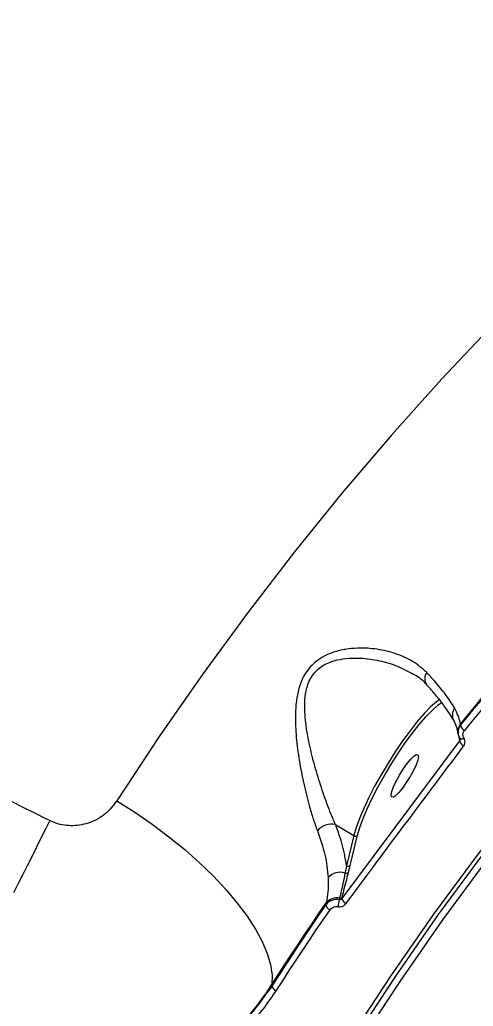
# Model space of a CAD drawing. Header units: millimetres. Extents: x -4335 to 4318, y -3792 to 3101.
# Drawn here: x 1080.8 to 1162.6, y 651.2 to 829.3 of the extents above; entities that cross this region are included whole.
import ezdxf

# ---------------------------------------------------------------- set-up
doc = ezdxf.new("R2010")
doc.units = ezdxf.units.MM
doc.layers.add('DIKOM_ОБЪЕКТ', color=7, linetype='Continuous')
doc.layers.add('DIKOM_РАЗМЕР_ОБЪЕКТА', color=7, linetype='Continuous')
doc.styles.add('style1', font='arial.ttf', dxfattribs={"width": 0.8})
doc.dimstyles.new('1-50', dxfattribs={"dimtxt": 300, "dimasz": 200, "dimexe": 100, "dimexo": 0, "dimgap": 100, "dimtad": 1, "dimtxsty": 'style1', "dimcen": 200, "dimclrd": 7, "dimclre": 7, "dimclrt": 7, "dimadec": 1, "dimazin": 2, "dimtfac": 1, "dimtmove": 0, "dimatfit": 2, "dimfxl": 0, "dimlwd": 25, "dimlwe": 18, "dimarcsym": 0})

# ---------------------------------------------------------------- blocks, each defined once
blk = doc.blocks.new('*D3')
at = {"layer": 'Defpoints', "color": 0, "transparency": 16777216}
for p in [(-2375.87, 1532.76), (1667.44, 1532.76), (-1786.5, -1525.94)]:
    blk.add_point(p, dxfattribs=at)
at = {"layer": 'DIKOM_РАЗМЕР_ОБЪЕКТА', "color": 7, "lineweight": 18, "transparency": 16777216}
for p, q in [((1667.44, 1532.76), (-2475.87, 1532.76)), ((-1786.5, -1525.94), (-2475.87, -1525.94))]:
    blk.add_line(p, q, dxfattribs=at)
at = {"layer": 'DIKOM_РАЗМЕР_ОБЪЕКТА', "color": 7, "lineweight": 25, "transparency": 16777216}
blk.add_line((-2375.87, -1325.94), (-2375.87, 1332.76), dxfattribs=at)
at = {"layer": 'DIKOM_РАЗМЕР_ОБЪЕКТА', "color": 7, "transparency": 16777216}
for points in [[(-2409.21, 1332.76), (-2342.54, 1332.76), (-2375.87, 1532.76)], [(-2409.21, -1325.94), (-2342.54, -1325.94), (-2375.87, -1525.94)]]:
    blk.add_solid(points, dxfattribs=at)
at = {"layer": 'DIKOM_РАЗМЕР_ОБЪЕКТА', "color": 7, "transparency": 16777216, "insert": (-2629.15, -119.32), "char_height": 300, "attachment_point": 5, "rotation": 90, "style": 'style1'}
blk.add_mtext('3050', dxfattribs=at)

msp = doc.modelspace()

# ---------------------------------------------------------------- linework, layer by layer
at = {"layer": 'DIKOM_ОБЪЕКТ', "color": 7, "linetype": 'Continuous', "lineweight": 15}
for p, q in [((1160.36, 701.988), (1160.324, 702.193)), ((1159.928, 700.298), (1159.904, 700.435)), ((1160.003, 700.082), (1160.173, 699.163)), ((1160.179, 699.125), (1138.926, 670.679)), ((1160.173, 699.163), (1160.179, 699.125)), ((1137.765, 684.036), (1141.076, 682.015)), ((1140.437, 676.645), (1141.76, 682.095)), ((1141.076, 682.015), (1139.752, 676.566)), ((1140.11, 675.367), (1140.437, 676.645)), ((1136.101, 669.874), (1136.016, 669.514)), ((1138.502, 670.719), (1138.434, 670.44)), ((1138.926, 670.679), (1138.974, 670.877)), ((1126.259, 654.857), (1126.275, 655.117))]:
    msp.add_line(p, q, dxfattribs=at)
at = {"layer": 'DIKOM_ОБЪЕКТ', "color": 7, "linetype": 'Continuous', "lineweight": 15, "flags": 128}
for points in [[(1226.606, 827.787), (1216.048, 819.59), (1205.683, 811.1), (1195.516, 802.323), (1185.554, 793.264), (1175.802, 783.927), (1166.266, 774.318), (1156.949, 764.441), (1147.858, 754.303), (1138.998, 743.908), (1130.373, 733.263), (1121.989, 722.374), (1113.849, 711.246), (1105.958, 699.885), (1098.321, 688.298)], [(1300.609, 801.318), (1289.474, 794.589), (1278.519, 787.527), (1267.75, 780.136), (1257.174, 772.422), (1246.798, 764.39), (1236.63, 756.044), (1226.675, 747.391), (1216.94, 738.435), (1207.432, 729.184), (1198.156, 719.642), (1189.12, 709.816), (1180.329, 699.713), (1171.788, 689.339), (1163.503, 678.701), (1155.48, 667.806), (1147.723, 656.661), (1140.239, 645.274), (1133.032, 633.651), (1126.106, 621.801), (1119.466, 609.732), (1113.117, 597.45)], [(1114.939, 596.664), (1121.27, 608.908), (1127.889, 620.942), (1134.794, 632.756), (1141.98, 644.344), (1149.442, 655.697), (1157.175, 666.808), (1165.174, 677.671), (1173.434, 688.276), (1181.949, 698.619), (1190.714, 708.692), (1199.724, 718.488), (1208.971, 728.001), (1218.45, 737.225), (1228.156, 746.153), (1238.081, 754.781), (1248.219, 763.101), (1258.563, 771.11), (1269.107, 778.8), (1279.844, 786.169), (1290.767, 793.21), (1301.868, 799.919)], [(1114.053, 597.445), (1120.398, 609.719), (1127.034, 621.781), (1133.955, 633.624), (1141.158, 645.239), (1148.638, 656.619), (1156.389, 667.757), (1164.407, 678.645), (1172.687, 689.276), (1181.222, 699.643), (1190.008, 709.74), (1199.039, 719.559), (1208.308, 729.095), (1217.81, 738.341), (1227.539, 747.291), (1237.488, 755.939), (1247.65, 764.279), (1258.019, 772.306), (1268.588, 780.015), (1276.707, 785.629)], [(1156.581, 706.631), (1155.984, 706.185), (1154.936, 705.247), (1153.776, 704.042), (1152.53, 702.597), (1151.226, 700.943), (1149.891, 699.116), (1148.556, 697.156), (1147.25, 695.107), (1146, 693.013), (1144.835, 690.919), (1143.78, 688.873), (1142.858, 686.918), (1142.09, 685.097), (1141.491, 683.451), (1141.076, 682.015)], [(1141.76, 682.095), (1142.163, 683.487), (1142.743, 685.083), (1143.489, 686.849), (1144.383, 688.744), (1145.406, 690.729), (1146.535, 692.759), (1147.747, 694.79), (1149.014, 696.777), (1150.308, 698.677), (1151.602, 700.449), (1152.867, 702.053), (1154.075, 703.454), (1155.2, 704.622), (1156.217, 705.532), (1157.04, 706.124)], [(1160.972, 699.568), (1160.828, 699.508), (1160.69, 699.464), (1160.564, 699.435), (1160.453, 699.422), (1160.359, 699.427), (1160.286, 699.448), (1160.236, 699.486), (1160.21, 699.539)], [(1149.855, 690.589), (1149.188, 689.784), (1148.608, 689.224), (1148.163, 688.953), (1147.89, 688.994), (1147.809, 689.344), (1147.929, 689.973), (1148.239, 690.832), (1148.713, 691.85), (1149.314, 692.945), (1149.993, 694.029), (1150.695, 695.013), (1151.363, 695.818), (1151.942, 696.378), (1152.387, 696.649), (1152.66, 696.608), (1152.741, 696.259), (1152.621, 695.629), (1152.312, 694.77), (1151.837, 693.752), (1151.236, 692.657), (1150.557, 691.573), (1149.855, 690.589)], [(1098.321, 688.298), (1101.541, 686.244), (1104.67, 684.075), (1107.68, 681.813), (1110.544, 679.478), (1113.234, 677.09), (1115.728, 674.672), (1118.001, 672.246), (1120.033, 669.833), (1121.806, 667.457), (1123.304, 665.138), (1124.512, 662.897), (1125.42, 660.756), (1126.02, 658.734), (1126.306, 656.848), (1126.275, 655.117)], [(1086.171, 684.716), (1085.393, 683.155), (1084.6, 681.567), (1083.795, 679.955), (1082.979, 678.323), (1082.153, 676.675), (1081.32, 675.014), (1080.481, 673.343), (1079.639, 671.667)], [(1126.275, 655.117), (1127.478, 656.983), (1128.689, 658.843), (1129.907, 660.697), (1131.132, 662.545), (1132.363, 664.387), (1133.602, 666.222), (1134.848, 668.051), (1136.101, 669.874)], [(1136.016, 669.514), (1134.772, 667.703), (1133.535, 665.886), (1132.305, 664.064), (1131.082, 662.235), (1129.865, 660.399), (1128.656, 658.558), (1127.454, 656.711), (1126.259, 654.857)], [(1127.041, 653.979), (1128.234, 655.828), (1129.433, 657.671), (1130.64, 659.509), (1131.853, 661.34), (1133.074, 663.165), (1134.301, 664.983), (1135.535, 666.796), (1136.777, 668.602)]]:
    msp.add_lwpolyline(points, dxfattribs=at)
at = {"layer": 'DIKOM_ОБЪЕКТ', "color": 7, "linetype": 'Continuous', "lineweight": 15}
for centre, radius, start, end in [((1546.409, 388.644), 497.367, 133.87304, 140.91913), ((1546.132, 388.518), 497.075, 133.88858, 140.90345), ((1545.99, 388.223), 495.983, 133.88876, 140.90339), ((1155.694, 710.336), 1.817, 142.66819, 216.42046), ((1161.075, 703.793), 2.205, 145.16791, 207.43871), ((1162.194, 700.816), 2.321, 143.64608, 189.47195), ((1161.696, 702.203), 1.354, 189.11552, 242.24505), ((1159.786, 699.426), 0.468, 325.7337, 2.07969), ((1161.477, 699.354), 1.318, 190.0102, 244.4574), ((1137.145, 680.541), 3.549, 79.94429, 138.24937), ((1141.371, 682.46), 0.534, 236.43228, 316.7945), ((1138.611, 672.465), 2.932, 72.32133, 138.01009), ((1139.732, 675.729), 0.523, 243.85723, 316.28644), ((1140.047, 677.01), 0.534, 236.43854, 316.78709), ((1138.005, 668.297), 2.473, 78.42062, 140.35882), ((1163.275, 665.872), 25.258, 169.5787, 172.45264), ((1138.601, 671.206), 0.497, 258.41776, 318.50205), ((1140.261, 670.976), 1.369, 192.54892, 244.49394), ((1137.31, 669.82), 1.33, 193.34327, 246.36439), ((1127.533, 655.205), 1.321, 195.24188, 248.13417)]:
    msp.add_arc(centre, radius, start, end, dxfattribs=at)
for points, knots in [([(1137.017, 1372.013), (1135.04, 1369.258), (1130.682, 1363.184), (1124.894, 1352.51), (1119.477, 1340.295), (1114.891, 1327.083), (1111.128, 1312.975), (1108.214, 1298.026), (1106.165, 1282.277), (1105.002, 1265.738), (1104.708, 1248.452), (1105.279, 1230.479), (1106.707, 1211.905), (1108.99, 1192.815), (1112.089, 1173.503), (1115.978, 1154.016), (1120.599, 1134.406), (1125.982, 1114.488), (1132.102, 1094.347), (1138.934, 1074.072), (1146.559, 1053.46), (1155.013, 1032.537), (1164.298, 1011.34), (1174.275, 990.194), (1184.895, 969.197), (1196.109, 948.448), (1207.889, 928.014), (1220.226, 907.936), (1233.088, 888.239), (1246.43, 868.984), (1260.19, 850.253), (1274.308, 832.152), (1287.793, 815.811), (1296.654, 805.79), (1300.609, 801.318)], [0, 0, 0, 0, 0.0263641, 0.0581175, 0.0899708, 0.1218753, 0.1537796, 0.1856332, 0.2173865, 0.2491397, 0.2809932, 0.3128977, 0.3448021, 0.3766554, 0.4084088, 0.4389919, 0.4696644, 0.5003823, 0.5311002, 0.5617727, 0.5923557, 0.6241091, 0.6559627, 0.6878671, 0.7197716, 0.7516251, 0.7833785, 0.815132, 0.8469855, 0.8788899, 0.9107944, 0.942648, 0.9744014, 1, 1, 1, 1]), ([(1304.461, 798.908), (1303.449, 800.016), (1299.994, 803.799), (1294.157, 810.447), (1286.966, 818.823), (1279.872, 827.351), (1272.884, 835.997), (1266.001, 844.767), (1259.222, 853.662), (1252.543, 862.686), (1245.962, 871.84), (1239.477, 881.128), (1233.087, 890.552), (1226.789, 900.114), (1220.582, 909.82), (1214.472, 919.659), (1208.479, 929.599), (1202.627, 939.6), (1196.934, 949.634), (1191.402, 959.697), (1186.027, 969.792), (1180.808, 979.924), (1175.741, 990.095), (1170.827, 1000.309), (1166.063, 1010.567), (1161.449, 1020.873), (1156.983, 1031.231), (1152.666, 1041.638), (1148.51, 1052.067), (1144.532, 1062.476), (1140.748, 1072.827), (1137.16, 1083.109), (1133.767, 1093.327), (1130.567, 1103.484), (1127.558, 1113.585), (1124.739, 1123.632), (1122.11, 1133.628), (1119.67, 1143.576), (1117.419, 1153.478), (1115.356, 1163.337), (1113.485, 1173.134), (1111.814, 1182.831), (1110.352, 1192.389), (1109.1, 1201.791), (1108.057, 1211.039), (1107.223, 1220.137), (1106.596, 1229.089), (1106.177, 1237.897), (1105.964, 1246.565), (1105.959, 1255.093), (1106.161, 1263.485), (1106.571, 1271.744), (1107.189, 1279.857), (1108.013, 1287.8), (1109.041, 1295.538), (1110.27, 1303.052), (1111.7, 1310.34), (1113.33, 1317.406), (1115.161, 1324.251), (1117.192, 1330.879), (1119.425, 1337.292), (1121.86, 1343.49), (1124.497, 1349.475), (1127.339, 1355.248), (1130.381, 1360.811), (1133.629, 1366.127), (1136.239, 1370.088), (1137.825, 1372.188), (1138.202, 1372.686)], [0, 0, 0, 0, 0.0064579, 0.0220536, 0.0376537, 0.0531764, 0.0686275, 0.0840244, 0.099385, 0.1147266, 0.1300668, 0.1454198, 0.1608006, 0.1762268, 0.1917158, 0.2072851, 0.2228892, 0.2384362, 0.2539061, 0.2693167, 0.2846857, 0.3000308, 0.3153693, 0.3307171, 0.3460876, 0.3614984, 0.376967, 0.3925107, 0.4081175, 0.4236983, 0.4391916, 0.4546206, 0.4700027, 0.4853558, 0.5006973, 0.5160447, 0.5314098, 0.5468098, 0.5622626, 0.5777855, 0.5933872, 0.6089872, 0.6245089, 0.6399613, 0.6553617, 0.6707279, 0.6860772, 0.7014273, 0.7167915, 0.7321854, 0.7476265, 0.763132, 0.7787193, 0.7943265, 0.809879, 0.825356, 0.8407746, 0.8561523, 0.8715059, 0.8868529, 0.9022085, 0.9175857, 0.9330015, 0.9484726, 0.964016, 0.9796082, 0.9951626, 1, 1, 1, 1]), ([(1305.013, 798.99), (1302.139, 802.189), (1294.397, 810.807), (1281.994, 825.44), (1267.924, 843), (1254.071, 861.346), (1240.491, 880.434), (1227.24, 900.218), (1214.609, 920.261), (1202.627, 940.488), (1191.308, 960.822), (1180.467, 981.594), (1170.164, 1002.751), (1160.448, 1024.225), (1151.534, 1045.544), (1143.433, 1066.639), (1136.139, 1087.447), (1129.533, 1108.306), (1123.668, 1129.144), (1118.583, 1149.888), (1114.391, 1170.081), (1111.085, 1189.665), (1108.638, 1208.6), (1107.011, 1227.194), (1106.246, 1245.365), (1106.366, 1263.04), (1107.368, 1279.829), (1109.229, 1295.695), (1111.905, 1310.622), (1115.441, 1324.856), (1119.865, 1338.307), (1125.162, 1350.939), (1131.037, 1361.877), (1135.523, 1369.125), (1138.064, 1372.345), (1138.46, 1372.848)], [0, 0, 0, 0, 0.0184092, 0.0495957, 0.0808061, 0.1119926, 0.1440849, 0.1762035, 0.2082958, 0.2394823, 0.2706928, 0.3018793, 0.3339715, 0.36609, 0.3981823, 0.4293688, 0.4605793, 0.4917658, 0.5238581, 0.5559766, 0.588069, 0.6192554, 0.6504658, 0.6816524, 0.7137447, 0.7458632, 0.7779554, 0.8091418, 0.8403524, 0.8715386, 0.903631, 0.9357495, 0.9678418, 0.9949849, 1, 1, 1, 1]), ([(1086.171, 684.716), (1080.551, 687.51), (1069.302, 693.102), (1052.671, 701.854), (1036.267, 710.845), (1019.932, 720.201), (1003.711, 729.913), (987.654, 739.965), (972.025, 750.199), (956.362, 760.931), (940.761, 772.164), (925.321, 783.885), (910.57, 795.703), (896.577, 807.563), (883.41, 819.407), (871.13, 831.185), (859.774, 842.875), (849.338, 854.459), (839.834, 865.915), (831.305, 877.187), (823.794, 888.223), (817.338, 898.977), (811.966, 909.425), (807.663, 919.556), (804.43, 929.349), (802.278, 938.759), (801.222, 947.74), (801.268, 956.423), (802.544, 964.729), (804.736, 972.102), (807.052, 976.373), (808.063, 978.235)], [0, 0, 0, 0, 0.0311324, 0.0623021, 0.0934717, 0.1246042, 0.1570132, 0.1894644, 0.2219155, 0.2543245, 0.2899903, 0.3257693, 0.3616057, 0.3974419, 0.4332203, 0.4688858, 0.5044331, 0.5400931, 0.5758105, 0.6115275, 0.6471871, 0.6827342, 0.7181967, 0.7537713, 0.789403, 0.8250346, 0.8606091, 0.8960713, 0.9335236, 0.971009, 1, 1, 1, 1]), ([(742.386, 926.169), (742.172, 924.271), (741.619, 919.366), (742.079, 910.882), (743.614, 900.829), (746.398, 890.32), (750.39, 879.391), (755.575, 868.06), (761.922, 856.37), (769.401, 844.374), (777.978, 832.128), (787.519, 819.82), (797.979, 807.479), (809.279, 795.132), (821.512, 782.661), (834.621, 770.12), (848.552, 757.565), (863.458, 744.87), (879.37, 732.056), (896.279, 719.148), (913.927, 706.344), (932.232, 693.703), (951.109, 681.286), (970.503, 669.131), (990.394, 657.267), (1010.737, 645.705), (1031.466, 634.481), (1052.484, 623.643), (1073.693, 613.252), (1093.65, 603.948), (1106.535, 598.303), (1112.286, 595.784)], [0, 0, 0, 0, 0.0224392, 0.0579564, 0.0934168, 0.1287658, 0.1641148, 0.1995752, 0.2350924, 0.2706095, 0.30607, 0.341419, 0.3754651, 0.4096109, 0.4438072, 0.4780035, 0.5121493, 0.5461954, 0.5815445, 0.617005, 0.6525223, 0.6880394, 0.7235, 0.758849, 0.7941982, 0.8296586, 0.8651759, 0.9006932, 0.9361536, 0.9715027, 1, 1, 1, 1]), ([(1113.117, 597.45), (1108.956, 599.267), (1097.746, 604.161), (1079.535, 612.54), (1058.582, 622.669), (1037.63, 633.329), (1016.754, 644.495), (996.03, 656.143), (975.913, 668.016), (956.459, 680.068), (937.707, 692.25), (919.351, 704.76), (901.474, 717.569), (884.15, 730.637), (867.762, 743.678), (852.343, 756.647), (837.906, 769.503), (824.215, 782.455), (811.351, 795.461), (799.382, 808.477), (788.569, 821.215), (778.923, 833.64), (770.429, 845.72), (762.946, 857.653), (756.548, 869.391), (751.281, 880.886), (747.266, 891.885), (744.47, 902.368), (742.916, 912.294), (742.41, 920.644), (742.934, 925.454), (743.136, 927.303)], [0, 0, 0, 0, 0.0206607, 0.0556615, 0.0906894, 0.1256901, 0.1617076, 0.1977544, 0.2337718, 0.2687727, 0.3038004, 0.3388012, 0.3748187, 0.4108654, 0.4468828, 0.4818836, 0.5169114, 0.5519122, 0.5879296, 0.6239764, 0.6599938, 0.6949946, 0.7300223, 0.7650231, 0.8010405, 0.8370873, 0.8731048, 0.9081055, 0.9431332, 0.978134, 1, 1, 1, 1]), ([(1154.249, 711.438), (1153.44, 712.155), (1151.82, 713.591), (1148.689, 714.931), (1145.316, 715.74), (1142.246, 715.924), (1139.583, 715.685), (1137.571, 715.213), (1135.8, 714.486), (1133.998, 713.364), (1132.247, 711.464), (1131.145, 708.858), (1130.652, 706.274), (1130.463, 703.302), (1130.634, 699.71), (1131.205, 695.525), (1132.003, 691.381), (1132.881, 687.865), (1133.72, 685.028), (1134.239, 683.612), (1134.498, 682.904)], [0, 0, 0, 0, 0.0754482, 0.1510278, 0.2213859, 0.2917231, 0.3346567, 0.3775438, 0.4104244, 0.4432551, 0.4962477, 0.549079, 0.5889871, 0.6289732, 0.6969441, 0.7650083, 0.8363494, 0.9076292, 0.9538282, 1, 1, 1, 1]), ([(1137.765, 684.036), (1137.468, 684.711), (1136.87, 686.074), (1135.856, 688.763), (1134.737, 692.097), (1133.631, 695.978), (1132.735, 699.913), (1132.25, 703.245), (1132.177, 706.023), (1132.427, 708.376), (1133.288, 710.75), (1134.873, 712.391), (1136.546, 713.282), (1138.229, 713.81), (1140.167, 714.079), (1142.754, 714.083), (1145.759, 713.64), (1149.019, 712.689), (1150.893, 711.664), (1151.813, 711.161)], [0, 0, 0, 0, 0.0512474, 0.1032931, 0.1823298, 0.2632044, 0.3374471, 0.4132465, 0.4551368, 0.4979947, 0.5519618, 0.6056569, 0.6394082, 0.6742044, 0.7203068, 0.7671929, 0.8447116, 0.9238169, 1, 1, 1, 1]), ([(1154.238, 709.25), (1154.213, 709.284), (1153.859, 709.745), (1153.066, 710.406), (1152.186, 710.947), (1151.816, 711.174)], [0, 0, 0, 0, 0.0438002, 0.5974105, 1, 1, 1, 1]), ([(1159.266, 705.052), (1158.752, 705.859), (1157.811, 707.336), (1155.993, 709.547), (1154.735, 710.912), (1154.249, 711.438)], [0, 0, 0, 0, 0.4251175, 0.7780803, 1, 1, 1, 1]), ([(1159.102, 702.791), (1158.882, 703.176), (1158.424, 703.975), (1157.444, 705.391), (1156.201, 706.985), (1155.116, 708.284), (1154.38, 709.074), (1154.218, 709.248)], [0, 0, 0, 0, 0.2166848, 0.4498931, 0.6886629, 0.9312847, 1, 1, 1, 1]), ([(1160.324, 702.193), (1160.305, 702.28), (1160.209, 702.724), (1159.957, 703.661), (1159.497, 704.587), (1159.266, 705.052)], [0, 0, 0, 0, 0.1088865, 0.5528055, 1, 1, 1, 1]), ([(1159.894, 700.461), (1159.881, 700.545), (1159.838, 700.818), (1159.618, 701.658), (1159.38, 702.383), (1159.125, 702.777), (1159.123, 702.779)], [0, 0, 0, 0, 0.1436385, 0.4652693, 0.9960839, 1, 1, 1, 1]), ([(1160.36, 701.988), (1160.304, 701.911), (1160.096, 701.62), (1159.888, 701.038), (1159.876, 700.253), (1160.098, 699.777), (1160.21, 699.539)], [0, 0, 0, 0, 0.1092292, 0.4079432, 0.7031169, 1, 1, 1, 1]), ([(1160.972, 699.568), (1160.906, 699.709), (1160.772, 699.992), (1160.781, 700.454), (1160.906, 700.792), (1161.032, 700.96), (1161.066, 701.005)], [0, 0, 0, 0, 0.2954368, 0.5903391, 0.8901289, 1, 1, 1, 1]), ([(1139.672, 669.741), (1140.035, 670.231), (1141.852, 672.68), (1148.941, 682.221), (1155.649, 691.158), (1160.908, 698.165)], [0, 0, 0, 0, 0.0512251, 0.256127, 1, 1, 1, 1]), ([(1160.21, 699.539), (1160.231, 699.494), (1160.276, 699.402), (1160.268, 699.266), (1160.225, 699.177), (1160.187, 699.134), (1160.179, 699.125)], [0, 0, 0, 0, 0.2865901, 0.5898083, 0.9138063, 1, 1, 1, 1]), ([(1160.908, 698.165), (1160.932, 698.198), (1161.044, 698.356), (1161.165, 698.68), (1161.173, 699.142), (1161.039, 699.426), (1160.972, 699.568)], [0, 0, 0, 0, 0.0810532, 0.3908101, 0.6951291, 1, 1, 1, 1]), ([(1098.321, 688.298), (1097.668, 687.463), (1096.378, 685.814), (1093.555, 684.248), (1090.433, 683.624), (1087.871, 683.968), (1086.54, 684.553), (1086.171, 684.716)], [0, 0, 0, 0, 0.2385225, 0.4713372, 0.6968023, 0.9159892, 1, 1, 1, 1]), ([(1139.752, 676.566), (1139.564, 677.754), (1139.183, 680.149), (1138.24, 682.733), (1137.765, 684.036)], [0, 0, 0, 0, 0.4960578, 1, 1, 1, 1]), ([(1134.498, 682.904), (1135.01, 681.439), (1136.045, 678.476), (1136.302, 675.787), (1136.432, 674.427)], [0, 0, 0, 0, 0.4942429, 1, 1, 1, 1]), ([(1139.502, 675.259), (1139.462, 675.068), (1139.266, 674.113), (1138.945, 672.595), (1138.638, 671.295), (1138.502, 670.719)], [0, 0, 0, 0, 0.1222906, 0.6114447, 1, 1, 1, 1]), ([(1138.974, 670.877), (1139.069, 671.267), (1139.429, 672.74), (1139.821, 674.254), (1140.11, 675.367)], [0, 0, 0, 0, 0.2647036, 1, 1, 1, 1]), ([(1139.752, 676.566), (1139.719, 676.378), (1139.642, 675.947), (1139.552, 675.507), (1139.502, 675.259)], [0, 0, 0, 0, 0.4352957, 1, 1, 1, 1]), ([(1136.432, 674.427), (1136.448, 673.042), (1136.466, 671.472), (1136.139, 670.043), (1136.101, 669.874)], [0, 0, 0, 0, 0.8821439, 1, 1, 1, 1]), ([(1138.434, 670.44), (1138.33, 670.453), (1137.947, 670.499), (1137.282, 670.418), (1136.525, 670.09), (1136.185, 669.706), (1136.016, 669.514)], [0, 0, 0, 0, 0.1106033, 0.4063407, 0.7035011, 1, 1, 1, 1]), ([(1138.236, 669.189), (1138.284, 669.183), (1138.499, 669.157), (1138.886, 669.197), (1139.351, 669.391), (1139.565, 669.625), (1139.672, 669.741)], [0, 0, 0, 0, 0.085598, 0.3893349, 0.6948223, 1, 1, 1, 1]), ([(1138.926, 670.679), (1138.888, 670.632), (1138.814, 670.54), (1138.656, 670.455), (1138.523, 670.432), (1138.45, 670.439), (1138.434, 670.44)], [0, 0, 0, 0, 0.3131411, 0.6197113, 0.917083, 1, 1, 1, 1]), ([(1136.777, 668.602), (1136.879, 668.722), (1137.085, 668.962), (1137.542, 669.169), (1137.943, 669.223), (1138.174, 669.196), (1138.236, 669.189)], [0, 0, 0, 0, 0.2969025, 0.5940749, 0.8895101, 1, 1, 1, 1]), ([(991.768, 658.058), (991.791, 658.045), (997.183, 654.845), (1008.204, 648.648), (1024.8, 639.509), (1041.828, 630.542), (1059.222, 621.742), (1076.968, 613.151), (1094.815, 604.857), (1106.76, 599.621), (1112.729, 597.005)], [0, 0, 0, 0, 0.0005958, 0.1406209, 0.2806459, 0.4205259, 0.5653144, 0.7102633, 0.855212, 1, 1, 1, 1]), ([(1115.738, 643.492), (1117.72, 645.201), (1120.724, 647.79), (1124.077, 651.828), (1125.542, 654.02), (1126.275, 655.117)], [0, 0, 0, 0, 0.4927814, 0.7463903, 1, 1, 1, 1]), ([(1126.259, 654.857), (1124.787, 652.798), (1122.557, 649.679), (1118.849, 646.005), (1116.775, 644.329), (1115.738, 643.492)], [0, 0, 0, 0, 0.4928083, 0.7464045, 1, 1, 1, 1]), ([(1116.309, 642.392), (1118.33, 644.094), (1121.39, 646.671), (1124.804, 650.698), (1126.295, 652.885), (1127.041, 653.979)], [0, 0, 0, 0, 0.4927655, 0.7463843, 1, 1, 1, 1])]:
    msp.add_open_spline(points, degree=3, knots=knots, dxfattribs=at)

# ---------------------------------------------------------------- dimensions: what is measured, and where the dimension line sits
at = {"layer": 'DIKOM_РАЗМЕР_ОБЪЕКТА'}
dim = msp.add_linear_dim(base=(-2375.873, 1532.764), p1=(-1786.496, -1525.942), p2=(1667.44, 1532.764), angle=90, text='3050', dimstyle='1-50', dxfattribs=at)
dim.commit()
dim.dimension.update_dxf_attribs({"geometry": '*D3', "text_midpoint": (-2375.873, -119.318), "dimtype": 160})

doc.saveas('drawing.dxf')
